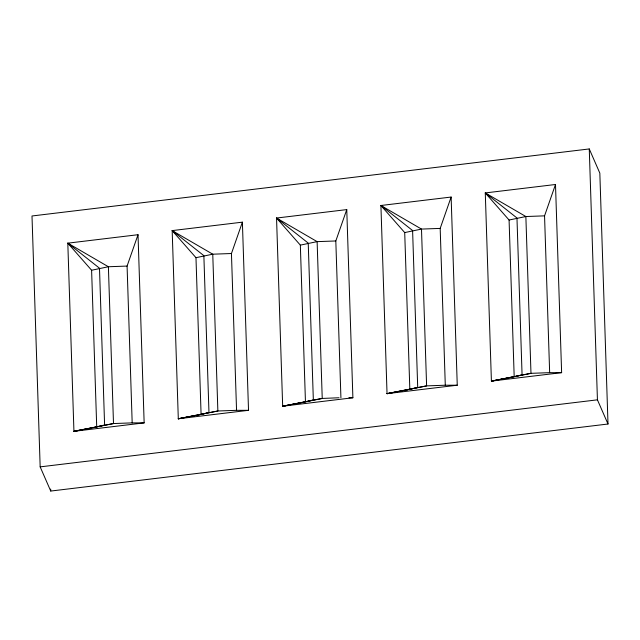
<?xml version="1.0" encoding="UTF-8"?>
<svg xmlns="http://www.w3.org/2000/svg" width="640" height="640" viewBox="0 0 640 640"><rect width="100%" height="100%" fill="white"/><g stroke="black" fill="none" stroke-linecap="round" stroke-linejoin="round"><path stroke-width="0.96" d="M144.152 422.88L132.184 422.88L127.08 266.072L138.024 234.712L67.808 243.16L73.936 431.32L144.152 422.88L138.024 234.712M248.52 410.32L236.552 410.328L231.448 253.52L242.392 222.16L172.176 230.6L178.304 418.768L248.52 410.32L242.392 222.16M340.92 397.768L335.816 240.968L346.76 209.6L276.544 218.048L282.672 406.216L352.888 397.768L346.76 209.6M457.256 385.216L445.288 385.216L440.184 228.408L451.128 197.048L380.912 205.496L387.04 393.656L457.256 385.216L451.128 197.048M561.624 372.656L549.656 372.664L544.552 215.856L555.496 184.496L485.28 192.936L491.408 381.104L561.624 372.656L555.496 184.496M132.184 422.88L113.496 423.552L73.936 431.32L113.496 423.552L108.392 266.744L67.808 243.16L91.608 270.24L108.392 266.744L127.08 266.072M236.552 410.328L217.864 410.992L178.304 418.768L217.864 410.992L212.76 254.192L172.176 230.6L195.976 257.688L212.76 254.192L231.448 253.52M339.024 397.76L322.232 398.44L282.672 406.216L322.232 398.44L317.128 241.632L276.544 218.048L300.344 245.128L317.128 241.632L335.816 240.968M445.288 385.216L426.608 385.888L387.04 393.656L426.608 385.888L421.496 229.08L380.912 205.496L404.712 232.576L421.496 229.08L440.184 228.408M549.656 372.664L530.976 373.328L491.408 381.104L530.976 373.328L525.864 216.528L485.28 192.936L509.08 220.024L525.864 216.528L544.552 215.856M92.92 427.76L104.6 425.008L99.496 268.2L67.808 243.16M306.328 401.712L313.336 399.896L308.232 243.096L276.544 218.048M515.064 376.6L522.072 374.792L516.968 217.984L485.28 192.936M73.936 431.32L91.024 428.112M178.304 418.768L196.344 415.384M198.24 415.024L200.136 414.672M282.672 406.216L298.808 403.184M300.712 402.824L305.456 401.936L300.344 245.128M387.04 393.656L407.92 389.736M491.408 381.104L513.24 377.008M589.264 148.944L32 215.984L40.168 466.872L50.736 491.056L608 424.016L599.832 173.128L589.264 148.944L597.432 399.832L608 424.016M40.168 466.872L597.432 399.832M348.896 397.768L352.888 397.768M380.912 205.496L412.6 230.536L417.704 387.344L409.824 389.384L404.712 232.576M172.176 230.6L203.864 255.648L208.968 412.456L201.088 414.488L195.976 257.688M509.08 220.024L514.192 376.824M91.608 270.24L96.72 427.048M50.672 489.064L50.736 491.056"/></g></svg>
